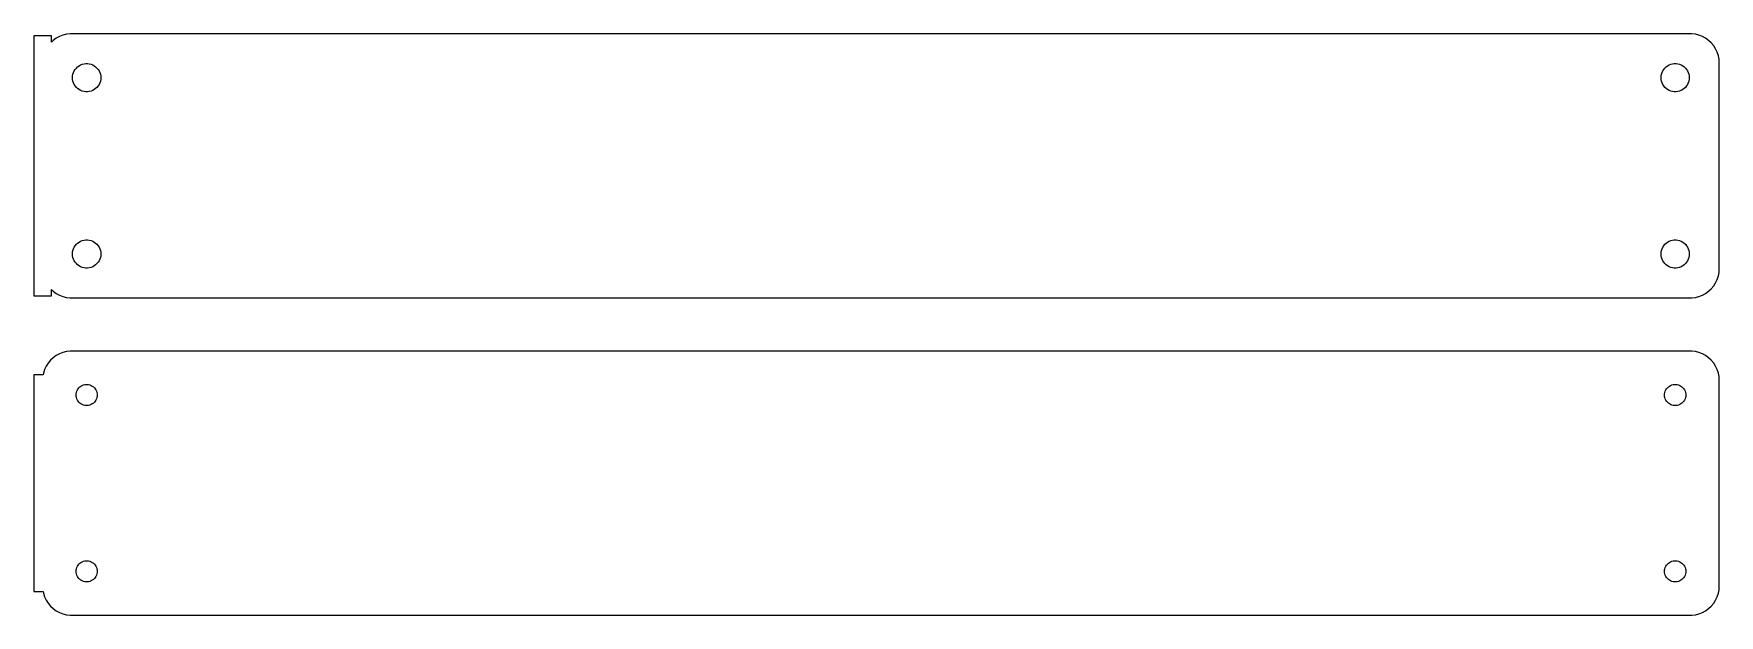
# Model space of a CAD drawing. Header units: metres. Extents: x -144 to 142, y 32 to 130.
import ezdxf

# ---------------------------------------------------------------- set-up
doc = ezdxf.new("R2010")
doc.units = ezdxf.units.M

msp = doc.modelspace()

# ---------------------------------------------------------------- linework, layer by layer
for p, q in [((-141, 130.115), (-144, 130.115)), ((-144, 130.115), (-144, 85.8852)), ((-141, 129.059), (-141, 130.115)), ((-140.687, 129.353), (-141, 129.059)), ((-140.179, 129.722), (-140.687, 129.353)), ((-139.629, 130.024), (-140.179, 129.722)), ((-139.045, 130.255), (-139.629, 130.024)), ((-138.437, 130.411), (-139.045, 130.255)), ((-137.814, 130.49), (-138.437, 130.411)), ((137.814, 130.49), (-137.814, 130.49)), ((138.437, 130.411), (137.814, 130.49)), ((139.045, 130.255), (138.437, 130.411)), ((139.629, 130.024), (139.045, 130.255)), ((140.179, 129.722), (139.629, 130.024)), ((140.687, 129.353), (140.179, 129.722)), ((141.145, 128.923), (140.687, 129.353)), ((141.545, 128.439), (141.145, 128.923)), ((141.882, 127.909), (141.545, 128.439)), ((142.149, 127.341), (141.882, 127.909)), ((142.343, 126.743), (142.149, 127.341)), ((142.461, 126.127), (142.343, 126.743)), ((142.5, 125.5), (142.461, 126.127)), ((-137.4, 123), (-137.381, 123.301)), ((-137.381, 123.301), (-137.325, 123.597)), ((-137.325, 123.597), (-137.231, 123.883)), ((-137.231, 123.883), (-137.103, 124.156)), ((-137.103, 124.156), (-136.942, 124.411)), ((-136.942, 124.411), (-136.75, 124.643)), ((-136.75, 124.643), (-136.53, 124.849)), ((-136.53, 124.849), (-136.286, 125.026)), ((-136.286, 125.026), (-136.022, 125.172)), ((-136.022, 125.172), (-135.742, 125.283)), ((-135.742, 125.283), (-135.45, 125.357)), ((-135.45, 125.357), (-135.151, 125.395)), ((-135.151, 125.395), (-134.849, 125.395)), ((-134.849, 125.395), (-134.55, 125.357)), ((-134.55, 125.357), (-134.258, 125.283)), ((-134.258, 125.283), (-133.978, 125.172)), ((-133.978, 125.172), (-133.714, 125.026)), ((-133.714, 125.026), (-133.47, 124.849)), ((-133.47, 124.849), (-133.25, 124.643)), ((-133.25, 124.643), (-133.058, 124.411)), ((-133.058, 124.411), (-132.897, 124.156)), ((-132.897, 124.156), (-132.769, 123.883)), ((-132.769, 123.883), (-132.675, 123.597)), ((-132.675, 123.597), (-132.619, 123.301)), ((-132.619, 123.301), (-132.6, 123)), ((132.6, 123), (132.619, 123.301)), ((132.619, 123.301), (132.675, 123.597)), ((132.675, 123.597), (132.769, 123.883)), ((132.769, 123.883), (132.897, 124.156)), ((132.897, 124.156), (133.058, 124.411)), ((133.058, 124.411), (133.25, 124.643)), ((133.25, 124.643), (133.47, 124.849)), ((133.47, 124.849), (133.714, 125.026)), ((133.714, 125.026), (133.978, 125.172)), ((133.978, 125.172), (134.258, 125.283)), ((134.258, 125.283), (134.55, 125.357)), ((134.55, 125.357), (134.849, 125.395)), ((134.849, 125.395), (135.151, 125.395)), ((135.151, 125.395), (135.45, 125.357)), ((135.45, 125.357), (135.742, 125.283)), ((135.742, 125.283), (136.022, 125.172)), ((136.022, 125.172), (136.286, 125.026)), ((136.286, 125.026), (136.53, 124.849)), ((136.53, 124.849), (136.75, 124.643)), ((136.75, 124.643), (136.942, 124.411)), ((136.942, 124.411), (137.103, 124.156)), ((137.103, 124.156), (137.231, 123.883)), ((137.231, 123.883), (137.325, 123.597)), ((137.325, 123.597), (137.381, 123.301)), ((137.381, 123.301), (137.4, 123)), ((142.5, 90.5), (142.5, 125.5)), ((-137.381, 122.699), (-137.4, 123)), ((-137.325, 122.403), (-137.381, 122.699)), ((-137.231, 122.117), (-137.325, 122.403)), ((-137.103, 121.844), (-137.231, 122.117)), ((-136.942, 121.589), (-137.103, 121.844)), ((-136.75, 121.357), (-136.942, 121.589)), ((-136.53, 121.151), (-136.75, 121.357)), ((-136.286, 120.974), (-136.53, 121.151)), ((-136.022, 120.828), (-136.286, 120.974)), ((-135.742, 120.717), (-136.022, 120.828)), ((-135.45, 120.643), (-135.742, 120.717)), ((-135.151, 120.605), (-135.45, 120.643)), ((-134.849, 120.605), (-135.151, 120.605)), ((-134.55, 120.643), (-134.849, 120.605)), ((-134.258, 120.717), (-134.55, 120.643)), ((-133.978, 120.828), (-134.258, 120.717)), ((-133.714, 120.974), (-133.978, 120.828)), ((-133.47, 121.151), (-133.714, 120.974)), ((-133.25, 121.357), (-133.47, 121.151)), ((-133.058, 121.589), (-133.25, 121.357)), ((-132.897, 121.844), (-133.058, 121.589)), ((-132.769, 122.117), (-132.897, 121.844)), ((-132.675, 122.403), (-132.769, 122.117)), ((-132.619, 122.699), (-132.675, 122.403)), ((-132.6, 123), (-132.619, 122.699)), ((132.619, 122.699), (132.6, 123)), ((132.675, 122.403), (132.619, 122.699)), ((132.769, 122.117), (132.675, 122.403)), ((132.897, 121.844), (132.769, 122.117)), ((133.058, 121.589), (132.897, 121.844)), ((133.25, 121.357), (133.058, 121.589)), ((133.47, 121.151), (133.25, 121.357)), ((133.714, 120.974), (133.47, 121.151)), ((133.978, 120.828), (133.714, 120.974)), ((134.258, 120.717), (133.978, 120.828)), ((134.55, 120.643), (134.258, 120.717)), ((134.849, 120.605), (134.55, 120.643)), ((135.151, 120.605), (134.849, 120.605)), ((135.45, 120.643), (135.151, 120.605)), ((135.742, 120.717), (135.45, 120.643)), ((136.022, 120.828), (135.742, 120.717)), ((136.286, 120.974), (136.022, 120.828)), ((136.53, 121.151), (136.286, 120.974)), ((136.75, 121.357), (136.53, 121.151)), ((136.942, 121.589), (136.75, 121.357)), ((137.103, 121.844), (136.942, 121.589)), ((137.231, 122.117), (137.103, 121.844)), ((137.325, 122.403), (137.231, 122.117)), ((137.381, 122.699), (137.325, 122.403)), ((137.4, 123), (137.381, 122.699)), ((-136.942, 94.4107), (-136.75, 94.6429)), ((-136.75, 94.6429), (-136.53, 94.8492)), ((-136.53, 94.8492), (-136.286, 95.0264)), ((-136.286, 95.0264), (-136.022, 95.1716)), ((-136.022, 95.1716), (-135.742, 95.2825)), ((-135.742, 95.2825), (-135.45, 95.3575)), ((-135.45, 95.3575), (-135.151, 95.3953)), ((-135.151, 95.3953), (-134.849, 95.3953)), ((-134.849, 95.3953), (-134.55, 95.3575)), ((-134.55, 95.3575), (-134.258, 95.2825)), ((-134.258, 95.2825), (-133.978, 95.1716)), ((-133.978, 95.1716), (-133.714, 95.0264)), ((-133.714, 95.0264), (-133.47, 94.8492)), ((-133.47, 94.8492), (-133.25, 94.6429)), ((-133.25, 94.6429), (-133.058, 94.4107)), ((133.058, 94.4107), (133.25, 94.6429)), ((133.25, 94.6429), (133.47, 94.8492)), ((133.47, 94.8492), (133.714, 95.0264)), ((133.714, 95.0264), (133.978, 95.1716)), ((133.978, 95.1716), (134.258, 95.2825)), ((134.258, 95.2825), (134.55, 95.3575)), ((134.55, 95.3575), (134.849, 95.3953)), ((134.849, 95.3953), (135.151, 95.3953)), ((135.151, 95.3953), (135.45, 95.3575)), ((135.45, 95.3575), (135.742, 95.2825)), ((135.742, 95.2825), (136.022, 95.1716)), ((136.022, 95.1716), (136.286, 95.0264)), ((136.286, 95.0264), (136.53, 94.8492)), ((136.53, 94.8492), (136.75, 94.6429)), ((136.75, 94.6429), (136.942, 94.4107)), ((-137.4, 93), (-137.381, 93.3008)), ((-137.381, 92.6992), (-137.4, 93)), ((-137.381, 93.3008), (-137.325, 93.5969)), ((-137.325, 92.4032), (-137.381, 92.6992)), ((-137.325, 93.5969), (-137.231, 93.8835)), ((-137.231, 92.1165), (-137.325, 92.4032)), ((-137.231, 93.8835), (-137.103, 94.1562)), ((-137.103, 91.8438), (-137.231, 92.1165)), ((-137.103, 94.1562), (-136.942, 94.4107)), ((-136.942, 91.5893), (-137.103, 91.8438)), ((-133.058, 94.4107), (-132.897, 94.1562)), ((-132.897, 91.8438), (-133.058, 91.5893)), ((-132.897, 94.1562), (-132.769, 93.8835)), ((-132.769, 92.1165), (-132.897, 91.8438)), ((-132.769, 93.8835), (-132.675, 93.5969)), ((-132.675, 92.4032), (-132.769, 92.1165)), ((-132.675, 93.5969), (-132.619, 93.3008)), ((-132.619, 92.6992), (-132.675, 92.4032)), ((-132.619, 93.3008), (-132.6, 93)), ((-132.6, 93), (-132.619, 92.6992)), ((132.6, 93), (132.619, 93.3008)), ((132.619, 92.6992), (132.6, 93)), ((132.619, 93.3008), (132.675, 93.5969)), ((132.675, 92.4032), (132.619, 92.6992)), ((132.675, 93.5969), (132.769, 93.8835)), ((132.769, 92.1165), (132.675, 92.4032)), ((132.769, 93.8835), (132.897, 94.1562)), ((132.897, 91.8438), (132.769, 92.1165)), ((132.897, 94.1562), (133.058, 94.4107)), ((133.058, 91.5893), (132.897, 91.8438)), ((136.942, 94.4107), (137.103, 94.1562)), ((137.103, 91.8438), (136.942, 91.5893)), ((137.103, 94.1562), (137.231, 93.8835)), ((137.231, 92.1165), (137.103, 91.8438)), ((137.231, 93.8835), (137.325, 93.5969)), ((137.325, 92.4032), (137.231, 92.1165)), ((137.325, 93.5969), (137.381, 93.3008)), ((137.381, 92.6992), (137.325, 92.4032)), ((137.381, 93.3008), (137.4, 93)), ((137.4, 93), (137.381, 92.6992)), ((-136.75, 91.3571), (-136.942, 91.5893)), ((-136.53, 91.1508), (-136.75, 91.3571)), ((-136.286, 90.9736), (-136.53, 91.1508)), ((-136.022, 90.8284), (-136.286, 90.9736)), ((-135.742, 90.7175), (-136.022, 90.8284)), ((-135.45, 90.6425), (-135.742, 90.7175)), ((-135.151, 90.6047), (-135.45, 90.6425)), ((-134.849, 90.6047), (-135.151, 90.6047)), ((-134.55, 90.6425), (-134.849, 90.6047)), ((-134.258, 90.7175), (-134.55, 90.6425)), ((-133.978, 90.8284), (-134.258, 90.7175)), ((-133.714, 90.9736), (-133.978, 90.8284)), ((-133.47, 91.1508), (-133.714, 90.9736)), ((-133.25, 91.3571), (-133.47, 91.1508)), ((-133.058, 91.5893), (-133.25, 91.3571)), ((133.25, 91.3571), (133.058, 91.5893)), ((133.47, 91.1508), (133.25, 91.3571)), ((133.714, 90.9736), (133.47, 91.1508)), ((133.978, 90.8284), (133.714, 90.9736)), ((134.258, 90.7175), (133.978, 90.8284)), ((134.55, 90.6425), (134.258, 90.7175)), ((134.849, 90.6047), (134.55, 90.6425)), ((135.151, 90.6047), (134.849, 90.6047)), ((135.45, 90.6425), (135.151, 90.6047)), ((135.742, 90.7175), (135.45, 90.6425)), ((136.022, 90.8284), (135.742, 90.7175)), ((136.286, 90.9736), (136.022, 90.8284)), ((136.53, 91.1508), (136.286, 90.9736)), ((136.75, 91.3571), (136.53, 91.1508)), ((136.942, 91.5893), (136.75, 91.3571)), ((142.149, 88.6594), (142.343, 89.2566)), ((142.343, 89.2566), (142.461, 89.8733)), ((142.461, 89.8733), (142.5, 90.5)), ((-141, 85.8852), (-141, 86.9413)), ((-141, 86.9413), (-140.687, 86.6474)), ((-140.687, 86.6474), (-140.179, 86.2784)), ((-140.179, 86.2784), (-139.629, 85.9759)), ((-139.629, 85.9759), (-139.045, 85.7447)), ((139.045, 85.7447), (139.629, 85.9759)), ((139.629, 85.9759), (140.179, 86.2784)), ((140.179, 86.2784), (140.687, 86.6474)), ((140.687, 86.6474), (141.145, 87.0773)), ((141.145, 87.0773), (141.545, 87.5611)), ((141.545, 87.5611), (141.882, 88.0912)), ((141.882, 88.0912), (142.149, 88.6594)), ((-144, 85.8852), (-141, 85.8852)), ((-139.045, 85.7447), (-138.437, 85.5886)), ((-138.437, 85.5886), (-137.814, 85.5099)), ((-137.814, 85.5099), (137.814, 85.5099)), ((137.814, 85.5099), (138.437, 85.5886)), ((138.437, 85.5886), (139.045, 85.7447)), ((-141.145, 74.9227), (-141.545, 74.4389)), ((-140.687, 75.3526), (-141.145, 74.9227)), ((-140.179, 75.7216), (-140.687, 75.3526)), ((-139.629, 76.0241), (-140.179, 75.7216)), ((-139.045, 76.2553), (-139.629, 76.0241)), ((-138.437, 76.4114), (-139.045, 76.2553)), ((-137.814, 76.4901), (-138.437, 76.4114)), ((137.814, 76.4901), (-137.814, 76.4901)), ((138.437, 76.4114), (137.814, 76.4901)), ((139.045, 76.2553), (138.437, 76.4114)), ((139.629, 76.0241), (139.045, 76.2553)), ((140.179, 75.7216), (139.629, 76.0241)), ((140.687, 75.3526), (140.179, 75.7216)), ((141.145, 74.9227), (140.687, 75.3526)), ((141.545, 74.4389), (141.145, 74.9227)), ((-142.4, 72.4442), (-144, 72.4442)), ((-144, 72.4442), (-144, 35.5558)), ((-142.343, 72.7434), (-142.4, 72.4442)), ((-142.149, 73.3406), (-142.343, 72.7434)), ((-141.882, 73.9088), (-142.149, 73.3406)), ((-141.545, 74.4389), (-141.882, 73.9088)), ((141.882, 73.9088), (141.545, 74.4389)), ((142.149, 73.3406), (141.882, 73.9088)), ((142.343, 72.7434), (142.149, 73.3406)), ((142.461, 72.1267), (142.343, 72.7434)), ((142.5, 71.5), (142.461, 72.1267)), ((-136.8, 69), (-136.786, 69.2256)), ((-136.786, 68.7744), (-136.8, 69)), ((-136.786, 69.2256), (-136.743, 69.4476)), ((-136.743, 68.5524), (-136.786, 68.7744)), ((-136.743, 69.4476), (-136.674, 69.6626)), ((-136.674, 69.6626), (-136.577, 69.8671)), ((-136.577, 69.8671), (-136.456, 70.058)), ((-136.456, 70.058), (-136.312, 70.2322)), ((-136.312, 70.2322), (-136.147, 70.3869)), ((-136.147, 70.3869), (-135.964, 70.5198)), ((-135.964, 70.5198), (-135.766, 70.6287)), ((-135.766, 70.6287), (-135.556, 70.7119)), ((-135.556, 70.7119), (-135.337, 70.7681)), ((-135.337, 70.7681), (-135.113, 70.7964)), ((-135.113, 70.7964), (-134.887, 70.7964)), ((-134.887, 70.7964), (-134.663, 70.7681)), ((-134.663, 70.7681), (-134.444, 70.7119)), ((-134.444, 70.7119), (-134.234, 70.6287)), ((-134.234, 70.6287), (-134.036, 70.5198)), ((-134.036, 70.5198), (-133.853, 70.3869)), ((-133.853, 70.3869), (-133.688, 70.2322)), ((-133.688, 70.2322), (-133.544, 70.058)), ((-133.544, 70.058), (-133.423, 69.8671)), ((-133.423, 69.8671), (-133.326, 69.6626)), ((-133.326, 69.6626), (-133.257, 69.4476)), ((-133.257, 69.4476), (-133.214, 69.2256)), ((-133.214, 68.7744), (-133.257, 68.5524)), ((-133.214, 69.2256), (-133.2, 69)), ((-133.2, 69), (-133.214, 68.7744)), ((133.2, 69), (133.214, 69.2256)), ((133.214, 68.7744), (133.2, 69)), ((133.214, 69.2256), (133.257, 69.4476)), ((133.257, 68.5524), (133.214, 68.7744)), ((133.257, 69.4476), (133.326, 69.6626)), ((133.326, 69.6626), (133.423, 69.8671)), ((133.423, 69.8671), (133.544, 70.058)), ((133.544, 70.058), (133.688, 70.2322)), ((133.688, 70.2322), (133.853, 70.3869)), ((133.853, 70.3869), (134.036, 70.5198)), ((134.036, 70.5198), (134.234, 70.6287)), ((134.234, 70.6287), (134.444, 70.7119)), ((134.444, 70.7119), (134.663, 70.7681)), ((134.663, 70.7681), (134.887, 70.7964)), ((134.887, 70.7964), (135.113, 70.7964)), ((135.113, 70.7964), (135.337, 70.7681)), ((135.337, 70.7681), (135.556, 70.7119)), ((135.556, 70.7119), (135.766, 70.6287)), ((135.766, 70.6287), (135.964, 70.5198)), ((135.964, 70.5198), (136.147, 70.3869)), ((136.147, 70.3869), (136.312, 70.2322)), ((136.312, 70.2322), (136.456, 70.058)), ((136.456, 70.058), (136.577, 69.8671)), ((136.577, 69.8671), (136.674, 69.6626)), ((136.674, 69.6626), (136.743, 69.4476)), ((136.743, 69.4476), (136.786, 69.2256)), ((136.786, 68.7744), (136.743, 68.5524)), ((136.786, 69.2256), (136.8, 69)), ((136.8, 69), (136.786, 68.7744)), ((142.5, 36.5), (142.5, 71.5)), ((-136.674, 68.3374), (-136.743, 68.5524)), ((-136.577, 68.1328), (-136.674, 68.3374)), ((-136.456, 67.942), (-136.577, 68.1328)), ((-136.312, 67.7678), (-136.456, 67.942)), ((-136.147, 67.6131), (-136.312, 67.7678)), ((-135.964, 67.4802), (-136.147, 67.6131)), ((-135.766, 67.3713), (-135.964, 67.4802)), ((-135.556, 67.2881), (-135.766, 67.3713)), ((-135.337, 67.2319), (-135.556, 67.2881)), ((-135.113, 67.2036), (-135.337, 67.2319)), ((-134.887, 67.2036), (-135.113, 67.2036)), ((-134.663, 67.2319), (-134.887, 67.2036)), ((-134.444, 67.2881), (-134.663, 67.2319)), ((-134.234, 67.3713), (-134.444, 67.2881)), ((-134.036, 67.4802), (-134.234, 67.3713)), ((-133.853, 67.6131), (-134.036, 67.4802)), ((-133.688, 67.7678), (-133.853, 67.6131)), ((-133.544, 67.942), (-133.688, 67.7678)), ((-133.423, 68.1328), (-133.544, 67.942)), ((-133.326, 68.3374), (-133.423, 68.1328)), ((-133.257, 68.5524), (-133.326, 68.3374)), ((133.326, 68.3374), (133.257, 68.5524)), ((133.423, 68.1328), (133.326, 68.3374)), ((133.544, 67.942), (133.423, 68.1328)), ((133.688, 67.7678), (133.544, 67.942)), ((133.853, 67.6131), (133.688, 67.7678)), ((134.036, 67.4802), (133.853, 67.6131)), ((134.234, 67.3713), (134.036, 67.4802)), ((134.444, 67.2881), (134.234, 67.3713)), ((134.663, 67.2319), (134.444, 67.2881)), ((134.887, 67.2036), (134.663, 67.2319)), ((135.113, 67.2036), (134.887, 67.2036)), ((135.337, 67.2319), (135.113, 67.2036)), ((135.556, 67.2881), (135.337, 67.2319)), ((135.766, 67.3713), (135.556, 67.2881)), ((135.964, 67.4802), (135.766, 67.3713)), ((136.147, 67.6131), (135.964, 67.4802)), ((136.312, 67.7678), (136.147, 67.6131)), ((136.456, 67.942), (136.312, 67.7678)), ((136.577, 68.1328), (136.456, 67.942)), ((136.674, 68.3374), (136.577, 68.1328)), ((136.743, 68.5524), (136.674, 68.3374)), ((-136.456, 40.058), (-136.312, 40.2322)), ((-136.312, 40.2322), (-136.147, 40.3869)), ((-136.147, 40.3869), (-135.964, 40.5198)), ((-135.964, 40.5198), (-135.766, 40.6287)), ((-135.766, 40.6287), (-135.556, 40.7119)), ((-135.556, 40.7119), (-135.337, 40.7681)), ((-135.337, 40.7681), (-135.113, 40.7964)), ((-135.113, 40.7964), (-134.887, 40.7964)), ((-134.887, 40.7964), (-134.663, 40.7681)), ((-134.663, 40.7681), (-134.444, 40.7119)), ((-134.444, 40.7119), (-134.234, 40.6287)), ((-134.234, 40.6287), (-134.036, 40.5198)), ((-134.036, 40.5198), (-133.853, 40.3869)), ((-133.853, 40.3869), (-133.688, 40.2322)), ((-133.688, 40.2322), (-133.544, 40.058)), ((133.544, 40.058), (133.688, 40.2322)), ((133.688, 40.2322), (133.853, 40.3869)), ((133.853, 40.3869), (134.036, 40.5198)), ((134.036, 40.5198), (134.234, 40.6287)), ((134.234, 40.6287), (134.444, 40.7119)), ((134.444, 40.7119), (134.663, 40.7681)), ((134.663, 40.7681), (134.887, 40.7964)), ((134.887, 40.7964), (135.113, 40.7964)), ((135.113, 40.7964), (135.337, 40.7681)), ((135.337, 40.7681), (135.556, 40.7119)), ((135.556, 40.7119), (135.766, 40.6287)), ((135.766, 40.6287), (135.964, 40.5198)), ((135.964, 40.5198), (136.147, 40.3869)), ((136.147, 40.3869), (136.312, 40.2322)), ((136.312, 40.2322), (136.456, 40.058)), ((-136.8, 39), (-136.786, 39.2256)), ((-136.786, 38.7744), (-136.8, 39)), ((-136.786, 39.2256), (-136.743, 39.4476)), ((-136.743, 38.5524), (-136.786, 38.7744)), ((-136.743, 39.4476), (-136.674, 39.6626)), ((-136.674, 38.3374), (-136.743, 38.5524)), ((-136.674, 39.6626), (-136.577, 39.8672)), ((-136.577, 38.1329), (-136.674, 38.3374)), ((-136.577, 39.8672), (-136.456, 40.058)), ((-136.456, 37.942), (-136.577, 38.1329)), ((-136.312, 37.7678), (-136.456, 37.942)), ((-136.147, 37.6131), (-136.312, 37.7678)), ((-135.964, 37.4802), (-136.147, 37.6131)), ((-135.766, 37.3713), (-135.964, 37.4802)), ((-135.556, 37.2881), (-135.766, 37.3713)), ((-135.337, 37.2319), (-135.556, 37.2881)), ((-134.444, 37.2881), (-134.663, 37.2319)), ((-134.234, 37.3713), (-134.444, 37.2881)), ((-134.036, 37.4802), (-134.234, 37.3713)), ((-133.853, 37.6131), (-134.036, 37.4802)), ((-133.688, 37.7678), (-133.853, 37.6131)), ((-133.544, 37.942), (-133.688, 37.7678)), ((-133.544, 40.058), (-133.423, 39.8672)), ((-133.423, 38.1329), (-133.544, 37.942)), ((-133.423, 39.8672), (-133.326, 39.6626)), ((-133.326, 38.3374), (-133.423, 38.1329)), ((-133.326, 39.6626), (-133.257, 39.4476)), ((-133.257, 38.5524), (-133.326, 38.3374)), ((-133.257, 39.4476), (-133.214, 39.2256)), ((-133.214, 38.7744), (-133.257, 38.5524)), ((-133.214, 39.2256), (-133.2, 39)), ((-133.2, 39), (-133.214, 38.7744)), ((133.2, 39), (133.214, 39.2256)), ((133.214, 38.7744), (133.2, 39)), ((133.214, 39.2256), (133.257, 39.4476)), ((133.257, 38.5524), (133.214, 38.7744)), ((133.257, 39.4476), (133.326, 39.6626)), ((133.326, 38.3374), (133.257, 38.5524)), ((133.326, 39.6626), (133.423, 39.8672)), ((133.423, 38.1329), (133.326, 38.3374)), ((133.423, 39.8672), (133.544, 40.058)), ((133.544, 37.942), (133.423, 38.1329)), ((133.688, 37.7678), (133.544, 37.942)), ((133.853, 37.6131), (133.688, 37.7678)), ((134.036, 37.4802), (133.853, 37.6131)), ((134.234, 37.3713), (134.036, 37.4802)), ((134.444, 37.2881), (134.234, 37.3713)), ((134.663, 37.2319), (134.444, 37.2881)), ((135.556, 37.2881), (135.337, 37.2319)), ((135.766, 37.3713), (135.556, 37.2881)), ((135.964, 37.4802), (135.766, 37.3713)), ((136.147, 37.6131), (135.964, 37.4802)), ((136.312, 37.7678), (136.147, 37.6131)), ((136.456, 37.942), (136.312, 37.7678)), ((136.456, 40.058), (136.577, 39.8672)), ((136.577, 38.1329), (136.456, 37.942)), ((136.577, 39.8672), (136.674, 39.6626)), ((136.674, 38.3374), (136.577, 38.1329)), ((136.674, 39.6626), (136.743, 39.4476)), ((136.743, 38.5524), (136.674, 38.3374)), ((136.743, 39.4476), (136.786, 39.2256)), ((136.786, 38.7744), (136.743, 38.5524)), ((136.786, 39.2256), (136.8, 39)), ((136.8, 39), (136.786, 38.7744)), ((-144, 35.5558), (-142.4, 35.5558)), ((-142.4, 35.5558), (-142.343, 35.2566)), ((-142.343, 35.2566), (-142.149, 34.6594)), ((-142.149, 34.6594), (-141.882, 34.0912)), ((-135.113, 37.2036), (-135.337, 37.2319)), ((-134.887, 37.2036), (-135.113, 37.2036)), ((-134.663, 37.2319), (-134.887, 37.2036)), ((134.887, 37.2036), (134.663, 37.2319)), ((135.113, 37.2036), (134.887, 37.2036)), ((135.337, 37.2319), (135.113, 37.2036)), ((141.882, 34.0912), (142.149, 34.6594)), ((142.149, 34.6594), (142.343, 35.2566)), ((142.343, 35.2566), (142.461, 35.8733)), ((142.461, 35.8733), (142.5, 36.5)), ((-141.882, 34.0912), (-141.545, 33.5611)), ((-141.545, 33.5611), (-141.145, 33.0773)), ((-141.145, 33.0773), (-140.687, 32.6474)), ((-140.687, 32.6474), (-140.179, 32.2784)), ((-140.179, 32.2784), (-139.629, 31.9759)), ((-139.629, 31.9759), (-139.045, 31.7447)), ((-139.045, 31.7447), (-138.437, 31.5886)), ((-138.437, 31.5886), (-137.814, 31.5099)), ((137.814, 31.5099), (138.437, 31.5886)), ((138.437, 31.5886), (139.045, 31.7447)), ((139.045, 31.7447), (139.629, 31.9759)), ((139.629, 31.9759), (140.179, 32.2784)), ((140.179, 32.2784), (140.687, 32.6474)), ((140.687, 32.6474), (141.145, 33.0773)), ((141.145, 33.0773), (141.545, 33.5611)), ((141.545, 33.5611), (141.882, 34.0912)), ((-137.814, 31.5099), (137.814, 31.5099))]:
    msp.add_line(p, q)

doc.saveas('drawing.dxf')
